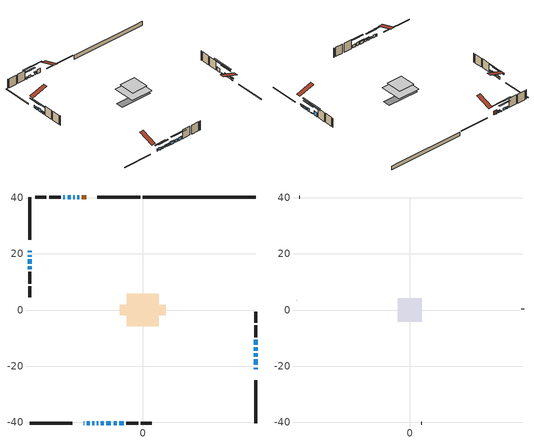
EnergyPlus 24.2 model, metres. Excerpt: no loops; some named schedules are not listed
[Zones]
conditioned space
 floor outside (Floor1 construction): -2.92,-2.92 -2.92,2.92 2.92,2.92 2.92,-2.92 z0.61
 floor adiabatic (AdiabaticFloorConstruction): -5.75,-5.75 -5.75,5.75 5.75,5.75 5.75,-5.75 z3.05
 floor foundation (Slab1 construction): -8.26,-1.8 -8.26,1.8 8.26,1.8 8.26,-1.8 z-1.52
 wall outside (RimJoist1 construction): -0.95,40.21 -16.13,40.21 / -40.21,-40.21 -25.04,-40.21 / -40.21,40.21 -40.21,25.04 / 40.21,-40.21 40.21,-25.04 z0.61:0.91
 wall outside (AdiabaticWallConstruction 1): -20.14,40.21 -21.75,40.21 z0.61:2.64
 wall outside (AdiabaticWallConstruction): -21.03,-40.21 -20.82,-40.21 z0.61:1.83; -19.89,-40.21 -18.82,-40.21 / -40.21,21.03 -40.21,20.47 / -12.98,-40.21 -11.3,-40.21 z0.61:1.93; -40.21,19.54 -40.21,18.98 / 40.21,-16.58 40.21,-15.46 / -10.38,-40.21 -9.26,-40.21 / -8.33,-40.21 -6.75,-40.21 z0.61:2.16; 40.21,-21.03 40.21,-20.47 / -22.68,40.21 -23.24,40.21 / -17.9,-40.21 -17.34,-40.21 / -16.41,-40.21 -15.85,-40.21 / -40.21,15.58 -40.21,14.46 / -25.7,40.21 -26.75,40.21 / -27.67,40.21 -28.23,40.21 z0.61:1.68; 40.21,-19.54 40.21,-17.51 / -14.92,-40.21 -13.9,-40.21 z0.61:1.63; -40.21,18.05 -40.21,16.5 z0.61:2.31; 40.21,-14.54 40.21,-13.31 / -24.16,40.21 -24.78,40.21 z0.61:0.89; 40.21,-12.39 40.21,-10.58 z0.61:2.67
 wall outside (Wall1 construction): -29.16,40.21 -33.34,40.21 / -5.83,-40.21 -1.64,-40.21 / -40.21,13.53 -40.21,9.35 / 40.21,-9.65 40.21,-5.47 z0.61:5.49
 wall outside (Wall2 construction): -34.27,40.21 -38.21,40.21 / -0.71,-40.21 3.22,-40.21 / -40.21,8.42 -40.21,4.48 / 40.21,-4.54 40.21,-0.61 z0.61:5.49
 wall foundation (FoundationWall1 construction): -0.02,40.21,-1.52 -0.02,40.21,0.61 36.19,40.21,0.61 36.19,40.21,0.48 40.21,40.21,0.48 40.21,40.21,-1.52
 window (WindowConstruction 18): -21.03,-40.21 -20.82,-40.21 z0.61:1.83
 window (WindowConstruction 6): -19.89,-40.21 -18.82,-40.21 z0.61:1.93
 window (WindowConstruction 7): -40.21,21.03 -40.21,20.47 z0.61:1.93
 window (WindowConstruction 8): -40.21,19.54 -40.21,18.98 z0.61:2.16
 window (WindowConstruction 9): 40.21,-21.03 40.21,-20.47 z0.61:1.68
 window (WindowConstruction 10): 40.21,-19.54 40.21,-17.51 z0.61:1.62
 window (WindowConstruction 11): -22.68,40.21 -23.24,40.21 z0.61:1.68
 window (WindowConstruction 12): -17.9,-40.21 -17.34,-40.21 z0.61:1.68
 window (WindowConstruction 13): -16.41,-40.21 -15.85,-40.21 z0.61:1.68
 window (WindowConstruction 14): -14.92,-40.21 -13.91,-40.21 z0.61:1.62
 window (WindowConstruction): 40.21,-16.58 40.21,-15.46 z0.61:2.16
 window (WindowConstruction 15): -12.98,-40.21 -11.3,-40.21 z0.61:1.93
 window (WindowConstruction 16): -40.21,18.05 -40.21,16.5 z0.61:2.31
 window (WindowConstruction 17): -40.21,15.57 -40.21,14.46 z0.61:1.68
 window (WindowConstruction 19): 40.21,-14.53 40.21,-13.31 z0.61:0.89
 window (WindowConstruction 20): -24.16,40.21 -24.77,40.21 z0.61:0.89
 window (WindowConstruction 1): 40.21,-12.39 40.21,-10.58 z0.61:2.67
 window (WindowConstruction 2): -25.7,40.21 -26.75,40.21 z0.61:1.68
 window (WindowConstruction 3): -27.67,40.21 -28.23,40.21 z0.61:1.68
 window (WindowConstruction 4): -10.37,-40.21 -9.26,-40.21 z0.61:2.16
 window (WindowConstruction 5): -8.33,-40.21 -6.75,-40.21 z0.61:2.16
 door (Door): -20.14,40.21 -21.75,40.21 z0.61:2.64
 ceiling adiabatic (AdiabaticFloorConstruction): 5.75,-5.75 5.75,5.75 -5.75,5.75 -5.75,-5.75 z3.05
attic - vented
 floor to conditioned space (Floor2 construction Reversed): -4.19,-4.19 -4.19,4.19 4.19,4.19 4.19,-4.19 z5.49
 wall outside (Wall3 construction): -39.14,40.21 -39.28,40.21 / 4.15,-40.21 4.3,-40.21 / -40.21,3.55 -40.21,3.41 / 40.21,0.32 40.21,0.47 z0.61:5.49
 roof outside (Roof1 construction): -19.21,40.21,5.49 -19.21,32.05,8.21 -17.06,32.05,8.21 -17.06,40.21,5.49; -21.95,-40.21,5.49 -21.95,-32.05,8.21 -24.11,-32.05,8.21 -24.11,-40.21,5.49; -40.21,21.95,5.49 -32.05,21.95,8.21 -32.05,24.11,8.21 -40.21,24.11,5.49; 40.21,-21.95,5.49 32.05,-21.95,8.21 32.05,-24.11,8.21 40.21,-24.11,5.49
shading: -16.18,-40.21 -22.53,-40.21 -22.53,-40.62 -16.18,-40.62 z4.57; -40.21,17.83 -40.21,23.66 -40.62,23.66 -40.62,17.83 z4.57; -40.21,16.34 -40.21,22.18 -40.62,22.18 -40.62,16.34 z4.8; 40.21,-20.27 40.21,-21.23 40.62,-21.23 40.62,-20.27 z1.88; 40.21,-17.31 40.21,-19.74 40.62,-19.74 40.62,-17.31 z1.83; -23.44,40.21 -22.48,40.21 -22.48,40.62 -23.44,40.62 z1.88; -14.7,-40.21 -20.53,-40.21 -20.53,-40.62 -14.7,-40.62 z4.32; -15.65,-40.21 -16.61,-40.21 -16.61,-40.62 -15.65,-40.62 z1.88; -13.7,-40.21 -15.12,-40.21 -15.12,-40.62 -13.7,-40.62 z1.83; 40.21,-12.82 40.21,-19.22 40.62,-19.22 40.62,-12.82 z4.8; -11.1,-40.21 -13.18,-40.21 -13.18,-40.62 -11.1,-40.62 z2.13; -40.21,13.86 -40.21,20.69 -40.62,20.69 -40.62,13.86 z4.95; -40.21,14.26 -40.21,15.78 -40.62,15.78 -40.62,14.26 z1.88; 40.21,-8.23 40.21,-19.61 40.62,-19.61 40.62,-8.23 z5.97; -29.86,40.21 -19.08,40.21 -19.08,40.62 -29.86,40.62 z5.97; 40.21,-7.94 40.21,-15.03 40.62,-15.03 40.62,-7.94 z5.31; -29.39,40.21 -23.06,40.21 -23.06,40.62 -29.39,40.62 z4.32; -30.87,40.21 -25.04,40.21 -25.04,40.62 -30.87,40.62 z4.32; -6.62,-40.21 -13.01,-40.21 -13.01,-40.62 -6.62,-40.62 z4.8; -4.11,-40.21 -10.97,-40.21 -10.97,-40.62 -4.11,-40.62 z4.8
[Building]
Building 1: Terrain=Suburbs
[Site:Location]
Toronto City Centre_ON: Latitude {deg}=43.63; Longitude {deg}=-79.39; Time Zone {hr}=-5; Elevation {m}=77; Keep Site Location Information=Yes
[Site:GroundTemperature:Shallow]
5.01852, 3.26908, 3.12898, 3.95918, 7.29196, 10.6092, 13.4851, 15.3069, 15.4617, 13.9799, 11.1774, 7.9619
[Site:WaterMainsTemperature]
Calculation Method=Schedule; Temperature Schedule=mains temperature schedule
[Material] Roughness=Rough; Thermal Absorptance=0.9
Name | Thickness {m} | Conductivity {W/m-K} | Density {kg/m3} | Specific Heat {J/kg-K} | Solar Absorptance | Visible Absorptance
asphalt or fiberglass shingles | 0.00635 | 0.162714 | 1121.4 | 1465.45 | 0.4 | 0.4
ceiling loosefill ins | 0.169333 | 0.0480833 | 16.02 | 1046.75 | 0.7 | 0.7
ceiling stud and cavity | 0.1397 | 0.480823 | 65.682 | 1177.47 | 0.7 | 0.7
concrete 4.0 in. | 0.1016 | 1.803125 | 2242.8 | 837.4 | 0.7 | 0.7
concrete 8.0 in. | 0.2032 | 1.803125 | 2242.8 | 837.4 | 0.7 | 0.7
door material | 0.04445 | 0.053851 | 512.64 | 1214.23 | 0.7 | 0.7
exterior vertical ins | 0.0369022 | 0.029427 | 32.04 | 1214.23 | 0.7 | 0.7
floor covering | 0.0127 | 0.0433444 | 54.468 | 1339.84 | 0.6 | 0.6
floor rigid ins; rim joist rigid ins | 0.051816 | 0.029427 | 32.04 | 1214.23 | 0.7 | 0.7
floor rigid ins 1; wall rigid ins | 0.512978 | 0.029427 | 32.04 | 1214.23 | 0.7 | 0.7
floor stud and cavity | 0.1397 | 0.0816904 | 92.3553 | 1139.71 | 0.7 | 0.7
floor stud and cavity 1 | 0.1397 | 1.75129 | 37.0049 | 1207.88 | 0.7 | 0.7
furniture material conditioned space 1 | 0.1524 | 0.115458 | 640.8 | 1214.23 | 0.6 | 0.6
gypsum board | 0.0127 | 0.160291 | 801 | 837.4 | 0.6 | 0.6
gypsum board 1 | 0.0127 | 0.160291 | 801 | 837.4 | 0.7 | 0.7
osb sheathing 0.5 in. | 0.0127 | 0.115458 | 512.64 | 1214.23 | 0.7 | 0.7
osb sheathing 0.75 in. | 0.01905 | 0.115458 | 512.64 | 1214.23 | 0.7 | 0.7
osb sheathing 2.0 in. | 0.0508 | 0.115458 | 512.64 | 1214.23 | 0.7 | 0.7
rim joist stud and cavity | 0.0508 | 0.268173 | 125.044 | 1163.47 | 0.6 | 0.6
wall stud and cavity | 0.1397 | 0.0838672 | 139.0536 | 1170.24 | 0.7 | 0.7
wall stud and cavity 1 | 0.1397 | 0.0840449 | 139.0536 | 1170.24 | 0.7 | 0.7
wall stud and cavity 2 | 0.0889 | 6.9971 | 50.32683 | 1063.81 | 0.6 | 0.6
wall stud and cavity 3 | 0.0889 | 0.380278 | 52.3479 | 1209.89 | 0.7 | 0.7
wall stud and cavity 4 | 0.0889 | 0.391764 | 83.0341 | 1211.67 | 0.7 | 0.7
wood siding | 0.0254 | 0.102417 | 544.68 | 1172.36 | 0.4 | 0.4
wood siding 1 | 0.00254 | 0.102417 | 544.68 | 1172.36 | 0.4 | 0.4
wood siding 2; wood siding 3; wood siding 4 | 0.0254 | 0.102417 | 544.68 | 1172.36 | 0.7 | 0.7
[WindowMaterial:SimpleGlazingSystem]
Name | U-Factor {W/m2-K} | Solar Heat Gain Coefficient
WindowMaterial | 2.969594 | 0.62
WindowMaterial 1 | 2.88329 | 0.7
WindowMaterial 10 | 3.077476 | 0.48
WindowMaterial 2 | 2.93496 | 0.65
WindowMaterial 3 | 2.98038 | 0.61
WindowMaterial 4 | 2.898619 | 0.69
WindowMaterial 5 | 2.9236 | 0.66
WindowMaterial 6 | 2.97414 | 0.62
WindowMaterial 7 | 2.938365 | 0.65
WindowMaterial 8 | 2.89578 | 0.69
WindowMaterial 9 | 6.93965 | 0.69
[Construction]
AdiabaticFloorConstruction: floor stud and cavity 1, floor rigid ins 1, osb sheathing 0.75 in., floor covering
AdiabaticWallConstruction: wood siding 3, wall rigid ins, wall stud and cavity 3, gypsum board
AdiabaticWallConstruction 1: wood siding 4, wall rigid ins, wall stud and cavity 3, gypsum board
Door: door material
Floor1 construction: floor stud and cavity, floor rigid ins, osb sheathing 0.75 in., floor covering
Floor2 construction Reversed: gypsum board, ceiling stud and cavity, ceiling loosefill ins
FoundationWall1 construction: concrete 8.0 in., gypsum board 1
furniture construction conditioned space 1: furniture material conditioned space 1
PartitionWallConstruction: gypsum board, wall stud and cavity 4, gypsum board
RimJoist1 construction: wood siding 2, rim joist rigid ins, osb sheathing 2.0 in., rim joist stud and cavity
Roof1 construction: asphalt or fiberglass shingles
Slab1 construction: concrete 4.0 in.
Wall1 construction: wood siding, osb sheathing 0.5 in., wall stud and cavity, gypsum board
Wall2 construction: wood siding, osb sheathing 0.5 in., wall stud and cavity 1, gypsum board
Wall3 construction: wood siding 1, wall stud and cavity 2
WindowConstruction; WindowConstruction 4; WindowConstruction 8: WindowMaterial
WindowConstruction 1: WindowMaterial 1
WindowConstruction 10; WindowConstruction 14: WindowMaterial 7
WindowConstruction 11; WindowConstruction 12; WindowConstruction 13; WindowConstruction 17; WindowConstruction 3; WindowConstruction 9: WindowMaterial 3
WindowConstruction 15; WindowConstruction 7: WindowMaterial 6
WindowConstruction 16: WindowMaterial 8
WindowConstruction 18: WindowMaterial 9
WindowConstruction 19; WindowConstruction 20: WindowMaterial 10
WindowConstruction 2: WindowMaterial 2
WindowConstruction 5: WindowMaterial 4
WindowConstruction 6: WindowMaterial 5
[Zone] Multiplier=1; Part of Total Floor Area=Yes
Name | Volume {m3}
attic - vented | 31.0591
conditioned space | 478.4
[Space]
Name | Zone | Volume {m3}
attic - vented 1 | attic - vented | 31.0591
conditioned space 1 | conditioned space | 478.4
[ZoneInfiltration:EffectiveLeakageArea]
infil attic - vented 1: Zone or Space=attic - vented 1; Schedule=Always On Discrete; Effective Air Leakage Area {cm2}=2959.58; Stack Coefficient=0.000528406; Wind Coefficient=1.55312e-05
[ZoneMixing]
whole house fan mix: Zone or Space=attic - vented; Schedule=Always On Continuous; Design Flow Rate Calculation Method=Flow/Zone; Design Flow Rate {m3/s}=0; Source Zone or Space=conditioned space
[SurfaceProperty:ExposedFoundationPerimeter]
Slab1: Exposed Perimeter Calculation Method=TotalExposedPerimeter; Total Exposed Perimeter {m}=40.233
[InternalMass] Zone or ZoneList=conditioned space; Space or SpaceList=conditioned space 1
Name | Construction | Surface Area {m2}
furniture mass conditioned space 1 | furniture construction conditioned space 1 | 90.28
partition wall mass | PartitionWallConstruction | 225.7
[Lights]
interior lighting: Zone or ZoneList or Space or SpaceList=conditioned space 1; Schedule=interior lighting schedule; Design Level Calculation Method=LightingLevel; Lighting Level {W}=343.2; Return Air Fraction=0; Fraction Radiant=0.6; Fraction Visible=0.2; Fraction Replaceable=1
[People]
occupants: Zone or ZoneList or Space or SpaceList=conditioned space 1; Number of People Schedule=occupants schedule; Number of People Calculation Method=People; Number of People=3; Fraction Radiant=0.314171; Sensible Heat Fraction=0.56303; Activity Level Schedule=occupants activity schedule; Carbon Dioxide Generation Rate {m3/s-W}=0; Enable ASHRAE 55 Comfort Warnings=No; Mean Radiant Temperature Calculation Type=EnclosureAveraged
[ElectricEquipment] Zone or ZoneList or Space or SpaceList=conditioned space 1; Design Level Calculation Method=EquipmentLevel
Name | Schedule | Design Level {W} | Fraction Latent | Fraction Radiant | Fraction Lost
clothes dryer | clothes dryer schedule | 140.772 | 0.015 | 0.081 | 0.85
clothes washer | clothes washer schedule | 32.1985 | 0.03 | 0.162 | 0.7
cooking range | cooking range schedule | 215.147 | 0.08 | 0.432 | 0.2
dishwasher | dishwasher schedule | 66.8632 | 0.3 | 0.18 | 0.4
fridge | fridge schedule | 72.9452 | 0 | 0.6 | 0
mech vent bath fan 0 | mech vent bath fan 0 schedule | 50.2 | 0 | 0 | 1
mech vent bath fan 1 | mech vent bath fan 1 schedule | 50.2 | 0 | 0 | 1
mech vent bath fan 2 | mech vent bath fan 2 schedule | 50.2 | 0 | 0 | 1
mech vent house fan | mech vent house fan schedule | 0 | 0 | 0 | 1
mech vent house fan cfis | mech vent house fan cfis schedule | 0 | 0 | 0 | 0
mech vent range fan 0 | mech vent range fan 0 schedule | 57 | 0 | 0 | 1
misc plug loads | misc plug loads schedule | 494.7 | 0.045 | 0.513 | 0.1
whole house fan | Always On Discrete | 0 | 0 | 0 | 1
[OtherEquipment] Zone or ZoneList or Space or SpaceList=conditioned space 1; Design Level Calculation Method=EquipmentLevel
Name | Fuel Type | Schedule | Design Level {W} | Fraction Latent | Fraction Radiant | Fraction Lost
clothes dryer 1 | Electricity | clothes dryer schedule | 0 | 0.015 | 0.081 | 0.85
cooking range 1 | Electricity | cooking range schedule | 0 | 0.08 | 0.432 | 0.2
general water use latent | None | general water use schedule | 62.594 | 1 | 0 | 0
general water use sensible | None | general water use schedule | -61.6891 | 0 | 0.6 | 0
mech vent house fan latent load | None | Always On Discrete | 0 | 1 | 0 | 0
mech vent house fan sensible load | None | Always On Discrete | 0 | 0 | 0 | 0
water heater energy adjustment1 | NaturalGas | Always On Discrete | 0.01 | 0 | 0 | 1
[ZoneInfiltration:DesignFlowRate] Zone or ZoneList or Space or SpaceList=conditioned space 1; Schedule=Always On Discrete; Design Flow Rate Calculation Method=Flow/Zone; Design Flow Rate {m3/s}=0
infil flow; natural vent flow; whole house fan flow
[Foundation:Kiva]
Foundation Kiva 1: Initial Indoor Air Temperature {C}=18; Wall Height Above Grade {m}=0.609996; Wall Depth Below Slab {m}=0.2032; Custom Block Material Name 1=exterior vertical ins; Custom Block Depth 1 {m}=2.13; Custom Block X Position 1 {m}=0.2159; Custom Block Z Position 1 {m}=0
[Foundation:Kiva:Settings]
Soil Conductivity {W/m-K}=0.849921; Soil Density {kg/m3}=1842.3; Soil Specific Heat {J/kg-K}=418.7; Ground Solar Absorptivity=0.9; Ground Thermal Absorptivity=0.9; Ground Surface Roughness {m}=0.03; Far-Field Width {m}=40; Deep-Ground Boundary Condition=ZeroFlux; Deep-Ground Depth {m}=40; Minimum Cell Dimension {m}=0.2; Maximum Cell Growth Coefficient=3; Simulation Timestep=Timestep
[Exterior:Lights]
exterior lighting: Schedule=exterior lighting schedule; Design Level {W}=75.6
[Schedule:Constant]
Name | Hourly Value
Always On Continuous; mech vent house fan schedule; mech vent house fan cfis schedule; Always On Discrete | 1
occupants activity schedule | 117.228
fridge schedule | 0
[Schedule:Week:Daily]
interior lighting schedule Week Rule - Jan1-Jan27: interior lighting schedule day, interior lighting schedule day, interior lighting schedule day, interior lighting schedule day, interior lighting schedule day, interior lighting schedule day, interior lighting schedule day, interior lighting schedule default day, interior lighting schedule default day, interior lighting schedule default day, interior lighting schedule default day, interior lighting schedule default day
interior lighting schedule Week Rule - Jan28-Feb3: interior lighting schedule day, interior lighting schedule day, interior lighting schedule day, interior lighting schedule day, interior lighting schedule day 1, interior lighting schedule day 1, interior lighting schedule day 1, interior lighting schedule default day, interior lighting schedule default day, interior lighting schedule default day, interior lighting schedule default day, interior lighting schedule default day
interior lighting schedule Week Rule - Feb4-Feb24: interior lighting schedule day 1, interior lighting schedule day 1, interior lighting schedule day 1, interior lighting schedule day 1, interior lighting schedule day 1, interior lighting schedule day 1, interior lighting schedule day 1, interior lighting schedule default day, interior lighting schedule default day, interior lighting schedule default day, interior lighting schedule default day, interior lighting schedule default day
interior lighting schedule Week Rule - Feb25-Mar3: interior lighting schedule day 1, interior lighting schedule day 1, interior lighting schedule day 1, interior lighting schedule day 1, interior lighting schedule day 2, interior lighting schedule day 2, interior lighting schedule day 2, interior lighting schedule default day, interior lighting schedule default day, interior lighting schedule default day, interior lighting schedule default day, interior lighting schedule default day
interior lighting schedule Week Rule - Mar4-Mar31: interior lighting schedule day 2, interior lighting schedule day 2, interior lighting schedule day 2, interior lighting schedule day 2, interior lighting schedule day 2, interior lighting schedule day 2, interior lighting schedule day 2, interior lighting schedule default day, interior lighting schedule default day, interior lighting schedule default day, interior lighting schedule default day, interior lighting schedule default day
interior lighting schedule Week Rule - Apr1-Apr28: interior lighting schedule day 3, interior lighting schedule day 3, interior lighting schedule day 3, interior lighting schedule day 3, interior lighting schedule day 3, interior lighting schedule day 3, interior lighting schedule day 3, interior lighting schedule default day, interior lighting schedule default day, interior lighting schedule default day, interior lighting schedule default day, interior lighting schedule default day
interior lighting schedule Week Rule - Apr29-May5: interior lighting schedule day 3, interior lighting schedule day 3, interior lighting schedule day 4, interior lighting schedule day 4, interior lighting schedule day 4, interior lighting schedule day 4, interior lighting schedule day 4, interior lighting schedule default day, interior lighting schedule default day, interior lighting schedule default day, interior lighting schedule default day, interior lighting schedule default day
interior lighting schedule Week Rule - May6-May26: interior lighting schedule day 4, interior lighting schedule day 4, interior lighting schedule day 4, interior lighting schedule day 4, interior lighting schedule day 4, interior lighting schedule day 4, interior lighting schedule day 4, interior lighting schedule default day, interior lighting schedule default day, interior lighting schedule default day, interior lighting schedule default day, interior lighting schedule default day
interior lighting schedule Week Rule - May27-Jun2: interior lighting schedule day 4, interior lighting schedule day 4, interior lighting schedule day 4, interior lighting schedule day 4, interior lighting schedule day 4, interior lighting schedule day 5, interior lighting schedule day 5, interior lighting schedule default day, interior lighting schedule default day, interior lighting schedule default day, interior lighting schedule default day, interior lighting schedule default day
interior lighting schedule Week Rule - Jun3-Jun30: interior lighting schedule day 5, interior lighting schedule day 5, interior lighting schedule day 5, interior lighting schedule day 5, interior lighting schedule day 5, interior lighting schedule day 5, interior lighting schedule day 5, interior lighting schedule default day, interior lighting schedule default day, interior lighting schedule default day, interior lighting schedule default day, interior lighting schedule default day
interior lighting schedule Week Rule - Jul1-Jul28: interior lighting schedule day 6, interior lighting schedule day 6, interior lighting schedule day 6, interior lighting schedule day 6, interior lighting schedule day 6, interior lighting schedule day 6, interior lighting schedule day 6, interior lighting schedule default day, interior lighting schedule default day, interior lighting schedule default day, interior lighting schedule default day, interior lighting schedule default day
interior lighting schedule Week Rule - Jul29-Aug4: interior lighting schedule day 6, interior lighting schedule day 6, interior lighting schedule day 6, interior lighting schedule day 7, interior lighting schedule day 7, interior lighting schedule day 7, interior lighting schedule day 7, interior lighting schedule default day, interior lighting schedule default day, interior lighting schedule default day, interior lighting schedule default day, interior lighting schedule default day
interior lighting schedule Week Rule - Aug5-Aug25: interior lighting schedule day 7, interior lighting schedule day 7, interior lighting schedule day 7, interior lighting schedule day 7, interior lighting schedule day 7, interior lighting schedule day 7, interior lighting schedule day 7, interior lighting schedule default day, interior lighting schedule default day, interior lighting schedule default day, interior lighting schedule default day, interior lighting schedule default day
interior lighting schedule Week Rule - Aug26-Sep1: interior lighting schedule day 7, interior lighting schedule day 7, interior lighting schedule day 7, interior lighting schedule day 7, interior lighting schedule day 7, interior lighting schedule day 7, interior lighting schedule day 8, interior lighting schedule default day, interior lighting schedule default day, interior lighting schedule default day, interior lighting schedule default day, interior lighting schedule default day
interior lighting schedule Week Rule - Sep2-Sep29: interior lighting schedule day 8, interior lighting schedule day 8, interior lighting schedule day 8, interior lighting schedule day 8, interior lighting schedule day 8, interior lighting schedule day 8, interior lighting schedule day 8, interior lighting schedule default day, interior lighting schedule default day, interior lighting schedule default day, interior lighting schedule default day, interior lighting schedule default day
interior lighting schedule Week Rule - Sep30-Oct6: interior lighting schedule day 8, interior lighting schedule day 9, interior lighting schedule day 9, interior lighting schedule day 9, interior lighting schedule day 9, interior lighting schedule day 9, interior lighting schedule day 9, interior lighting schedule default day, interior lighting schedule default day, interior lighting schedule default day, interior lighting schedule default day, interior lighting schedule default day
interior lighting schedule Week Rule - Oct7-Oct27: interior lighting schedule day 9, interior lighting schedule day 9, interior lighting schedule day 9, interior lighting schedule day 9, interior lighting schedule day 9, interior lighting schedule day 9, interior lighting schedule day 9, interior lighting schedule default day, interior lighting schedule default day, interior lighting schedule default day, interior lighting schedule default day, interior lighting schedule default day
interior lighting schedule Week Rule - Oct28-Nov3: interior lighting schedule day 9, interior lighting schedule day 9, interior lighting schedule day 9, interior lighting schedule day 9, interior lighting schedule day 10, interior lighting schedule day 10, interior lighting schedule day 10, interior lighting schedule default day, interior lighting schedule default day, interior lighting schedule default day, interior lighting schedule default day, interior lighting schedule default day
interior lighting schedule Week Rule - Nov4-Nov24: interior lighting schedule day 10, interior lighting schedule day 10, interior lighting schedule day 10, interior lighting schedule day 10, interior lighting schedule day 10, interior lighting schedule day 10, interior lighting schedule day 10, interior lighting schedule default day, interior lighting schedule default day, interior lighting schedule default day, interior lighting schedule default day, interior lighting schedule default day
interior lighting schedule Week Rule - Nov25-Dec1: interior lighting schedule day 10, interior lighting schedule day 10, interior lighting schedule day 10, interior lighting schedule day 10, interior lighting schedule day 10, interior lighting schedule day 10, interior lighting schedule day 11, interior lighting schedule default day, interior lighting schedule default day, interior lighting schedule default day, interior lighting schedule default day, interior lighting schedule default day
interior lighting schedule Week Rule - Dec2-Dec31: interior lighting schedule day 11, interior lighting schedule day 11, interior lighting schedule day 11, interior lighting schedule day 11, interior lighting schedule day 11, interior lighting schedule day 11, interior lighting schedule day 11, interior lighting schedule default day, interior lighting schedule default day, interior lighting schedule default day, interior lighting schedule default day, interior lighting schedule default day
occupants schedule Week Rule - Jan1-Dec31: occupants schedule day, occupants schedule day, occupants schedule day, occupants schedule day, occupants schedule day, occupants schedule day, occupants schedule day, occupants schedule default day, occupants schedule default day, occupants schedule default day, occupants schedule default day, occupants schedule default day
clothes dryer schedule Week Rule - Jan1-Dec31: clothes dryer schedule day, clothes dryer schedule day, clothes dryer schedule day, clothes dryer schedule day, clothes dryer schedule day, clothes dryer schedule day, clothes dryer schedule day, clothes dryer schedule default day, clothes dryer schedule default day, clothes dryer schedule default day, clothes dryer schedule default day, clothes dryer schedule default day
clothes washer schedule Week Rule - Jan1-Dec31: clothes washer schedule day, clothes washer schedule day, clothes washer schedule day, clothes washer schedule day, clothes washer schedule day, clothes washer schedule day, clothes washer schedule day, clothes washer schedule default day, clothes washer schedule default day, clothes washer schedule default day, clothes washer schedule default day, clothes washer schedule default day
cooking range schedule Week Rule - Jan1-Dec31: cooking range schedule day, cooking range schedule day, cooking range schedule day, cooking range schedule day, cooking range schedule day, cooking range schedule day, cooking range schedule day, cooking range schedule default day, cooking range schedule default day, cooking range schedule default day, cooking range schedule default day, cooking range schedule default day
dishwasher schedule Week Rule - Jan1-Dec31: dishwasher schedule day, dishwasher schedule day, dishwasher schedule day, dishwasher schedule day, dishwasher schedule day, dishwasher schedule day, dishwasher schedule day, dishwasher schedule default day, dishwasher schedule default day, dishwasher schedule default day, dishwasher schedule default day, dishwasher schedule default day
mech vent bath fan 0 schedule Week Rule - Jan1-Dec31: mech vent bath fan 0 schedule day, mech vent bath fan 0 schedule day, mech vent bath fan 0 schedule day, mech vent bath fan 0 schedule day, mech vent bath fan 0 schedule day, mech vent bath fan 0 schedule day, mech vent bath fan 0 schedule day, mech vent bath fan 0 schedule default day, mech vent bath fan 0 schedule default day, mech vent bath fan 0 schedule default day, mech vent bath fan 0 schedule default day, mech vent bath fan 0 schedule default day
mech vent bath fan 1 schedule Week Rule - Jan1-Dec31: mech vent bath fan 1 schedule day, mech vent bath fan 1 schedule day, mech vent bath fan 1 schedule day, mech vent bath fan 1 schedule day, mech vent bath fan 1 schedule day, mech vent bath fan 1 schedule day, mech vent bath fan 1 schedule day, mech vent bath fan 1 schedule default day, mech vent bath fan 1 schedule default day, mech vent bath fan 1 schedule default day, mech vent bath fan 1 schedule default day, mech vent bath fan 1 schedule default day
mech vent bath fan 2 schedule Week Rule - Jan1-Dec31: mech vent bath fan 2 schedule day, mech vent bath fan 2 schedule day, mech vent bath fan 2 schedule day, mech vent bath fan 2 schedule day, mech vent bath fan 2 schedule day, mech vent bath fan 2 schedule day, mech vent bath fan 2 schedule day, mech vent bath fan 2 schedule default day, mech vent bath fan 2 schedule default day, mech vent bath fan 2 schedule default day, mech vent bath fan 2 schedule default day, mech vent bath fan 2 schedule default day
mech vent range fan 0 schedule Week Rule - Jan1-Dec31: mech vent range fan 0 schedule day, mech vent range fan 0 schedule day, mech vent range fan 0 schedule day, mech vent range fan 0 schedule day, mech vent range fan 0 schedule day, mech vent range fan 0 schedule day, mech vent range fan 0 schedule day, mech vent range fan 0 schedule default day, mech vent range fan 0 schedule default day, mech vent range fan 0 schedule default day, mech vent range fan 0 schedule default day, mech vent range fan 0 schedule default day
misc plug loads schedule Week Rule - Jan1-Dec31: misc plug loads schedule day, misc plug loads schedule day, misc plug loads schedule day, misc plug loads schedule day, misc plug loads schedule day, misc plug loads schedule day, misc plug loads schedule day, misc plug loads schedule default day, misc plug loads schedule default day, misc plug loads schedule default day, misc plug loads schedule default day, misc plug loads schedule default day
general water use schedule Week Rule - Jan1-Dec31: general water use schedule day, general water use schedule day, general water use schedule day, general water use schedule day, general water use schedule day, general water use schedule day, general water use schedule day, general water use schedule default day, general water use schedule default day, general water use schedule default day, general water use schedule default day, general water use schedule default day
exterior lighting schedule Week Rule - Jan1-Jan27: exterior lighting schedule day, exterior lighting schedule day, exterior lighting schedule day, exterior lighting schedule day, exterior lighting schedule day, exterior lighting schedule day, exterior lighting schedule day, exterior lighting schedule default day, exterior lighting schedule default day, exterior lighting schedule default day, exterior lighting schedule default day, exterior lighting schedule default day
exterior lighting schedule Week Rule - Jan28-Feb3: exterior lighting schedule day, exterior lighting schedule day, exterior lighting schedule day, exterior lighting schedule day, exterior lighting schedule day 1, exterior lighting schedule day 1, exterior lighting schedule day 1, exterior lighting schedule default day, exterior lighting schedule default day, exterior lighting schedule default day, exterior lighting schedule default day, exterior lighting schedule default day
exterior lighting schedule Week Rule - Feb4-Feb24: exterior lighting schedule day 1, exterior lighting schedule day 1, exterior lighting schedule day 1, exterior lighting schedule day 1, exterior lighting schedule day 1, exterior lighting schedule day 1, exterior lighting schedule day 1, exterior lighting schedule default day, exterior lighting schedule default day, exterior lighting schedule default day, exterior lighting schedule default day, exterior lighting schedule default day
exterior lighting schedule Week Rule - Feb25-Mar3: exterior lighting schedule day 1, exterior lighting schedule day 1, exterior lighting schedule day 1, exterior lighting schedule day 1, exterior lighting schedule day 2, exterior lighting schedule day 2, exterior lighting schedule day 2, exterior lighting schedule default day, exterior lighting schedule default day, exterior lighting schedule default day, exterior lighting schedule default day, exterior lighting schedule default day
exterior lighting schedule Week Rule - Mar4-Mar31: exterior lighting schedule day 2, exterior lighting schedule day 2, exterior lighting schedule day 2, exterior lighting schedule day 2, exterior lighting schedule day 2, exterior lighting schedule day 2, exterior lighting schedule day 2, exterior lighting schedule default day, exterior lighting schedule default day, exterior lighting schedule default day, exterior lighting schedule default day, exterior lighting schedule default day
exterior lighting schedule Week Rule - Apr1-Apr28: exterior lighting schedule day 3, exterior lighting schedule day 3, exterior lighting schedule day 3, exterior lighting schedule day 3, exterior lighting schedule day 3, exterior lighting schedule day 3, exterior lighting schedule day 3, exterior lighting schedule default day, exterior lighting schedule default day, exterior lighting schedule default day, exterior lighting schedule default day, exterior lighting schedule default day
exterior lighting schedule Week Rule - Apr29-May5: exterior lighting schedule day 3, exterior lighting schedule day 3, exterior lighting schedule day 4, exterior lighting schedule day 4, exterior lighting schedule day 4, exterior lighting schedule day 4, exterior lighting schedule day 4, exterior lighting schedule default day, exterior lighting schedule default day, exterior lighting schedule default day, exterior lighting schedule default day, exterior lighting schedule default day
exterior lighting schedule Week Rule - May6-May26: exterior lighting schedule day 4, exterior lighting schedule day 4, exterior lighting schedule day 4, exterior lighting schedule day 4, exterior lighting schedule day 4, exterior lighting schedule day 4, exterior lighting schedule day 4, exterior lighting schedule default day, exterior lighting schedule default day, exterior lighting schedule default day, exterior lighting schedule default day, exterior lighting schedule default day
exterior lighting schedule Week Rule - May27-Jun2: exterior lighting schedule day 4, exterior lighting schedule day 4, exterior lighting schedule day 4, exterior lighting schedule day 4, exterior lighting schedule day 4, exterior lighting schedule day 5, exterior lighting schedule day 5, exterior lighting schedule default day, exterior lighting schedule default day, exterior lighting schedule default day, exterior lighting schedule default day, exterior lighting schedule default day
[Schedule:Year]
interior lighting schedule: interior lighting schedule Week Rule - Jan1-Jan27, 1, 1, 1, 27, interior lighting schedule Week Rule - Jan28-Feb3, 1, 28, 2, 3, interior lighting schedule Week Rule - Feb4-Feb24, 2, 4, 2, 24, interior lighting schedule Week Rule - Feb25-Mar3, 2, 25, 3, 3, interior lighting schedule Week Rule - Mar4-Mar31, 3, 4, 3, 31, interior lighting schedule Week Rule - Apr1-Apr28, 4, 1, 4, 28, interior lighting schedule Week Rule - Apr29-May5, 4, 29, 5, 5, interior lighting schedule Week Rule - May6-May26, 5, 6, 5, 26, interior lighting schedule Week Rule - May27-Jun2, 5, 27, 6, 2, interior lighting schedule Week Rule - Jun3-Jun30, 6, 3, 6, 30, interior lighting schedule Week Rule - Jul1-Jul28, 7, 1, 7, 28, interior lighting schedule Week Rule - Jul29-Aug4, 7, 29, 8, 4, interior lighting schedule Week Rule - Aug5-Aug25, 8, 5, 8, 25, interior lighting schedule Week Rule - Aug26-Sep1, 8, 26, 9, 1, interior lighting schedule Week Rule - Sep2-Sep29, 9, 2, 9, 29, interior lighting schedule Week Rule - Sep30-Oct6, 9, 30, 10, 6, interior lighting schedule Week Rule - Oct7-Oct27, 10, 7, 10, 27, interior lighting schedule Week Rule - Oct28-Nov3, 10, 28, 11, 3, interior lighting schedule Week Rule - Nov4-Nov24, 11, 4, 11, 24, interior lighting schedule Week Rule - Nov25-Dec1, 11, 25, 12, 1, interior lighting schedule Week Rule - Dec2-Dec31, 12, 2, 12, 31
occupants schedule: occupants schedule Week Rule - Jan1-Dec31, 1, 1, 12, 31
clothes dryer schedule: clothes dryer schedule Week Rule - Jan1-Dec31, 1, 1, 12, 31
clothes washer schedule: clothes washer schedule Week Rule - Jan1-Dec31, 1, 1, 12, 31
cooking range schedule: cooking range schedule Week Rule - Jan1-Dec31, 1, 1, 12, 31
dishwasher schedule: dishwasher schedule Week Rule - Jan1-Dec31, 1, 1, 12, 31
mech vent bath fan 0 schedule: mech vent bath fan 0 schedule Week Rule - Jan1-Dec31, 1, 1, 12, 31
mech vent bath fan 1 schedule: mech vent bath fan 1 schedule Week Rule - Jan1-Dec31, 1, 1, 12, 31
mech vent bath fan 2 schedule: mech vent bath fan 2 schedule Week Rule - Jan1-Dec31, 1, 1, 12, 31
mech vent range fan 0 schedule: mech vent range fan 0 schedule Week Rule - Jan1-Dec31, 1, 1, 12, 31
misc plug loads schedule: misc plug loads schedule Week Rule - Jan1-Dec31, 1, 1, 12, 31
general water use schedule: general water use schedule Week Rule - Jan1-Dec31, 1, 1, 12, 31
exterior lighting schedule: exterior lighting schedule Week Rule - Jan1-Jan27, 1, 1, 1, 27, exterior lighting schedule Week Rule - Jan28-Feb3, 1, 28, 2, 3, exterior lighting schedule Week Rule - Feb4-Feb24, 2, 4, 2, 24, exterior lighting schedule Week Rule - Feb25-Mar3, 2, 25, 3, 3, exterior lighting schedule Week Rule - Mar4-Mar31, 3, 4, 3, 31, exterior lighting schedule Week Rule - Apr1-Apr28, 4, 1, 4, 28, exterior lighting schedule Week Rule - Apr29-May5, 4, 29, 5, 5, exterior lighting schedule Week Rule - May6-May26, 5, 6, 5, 26, exterior lighting schedule Week Rule - May27-Jun2, 5, 27, 6, 2, exterior lighting schedule Week Rule - Jun3-Jun30, 6, 3, 6, 30, exterior lighting schedule Week Rule - Jul1-Jul28, 7, 1, 7, 28, exterior lighting schedule Week Rule - Jul29-Aug4, 7, 29, 8, 4, exterior lighting schedule Week Rule - Aug5-Aug25, 8, 5, 8, 25, exterior lighting schedule Week Rule - Aug26-Sep1, 8, 26, 9, 1, exterior lighting schedule Week Rule - Sep2-Sep29, 9, 2, 9, 29, exterior lighting schedule Week Rule - Sep30-Oct6, 9, 30, 10, 6, exterior lighting schedule Week Rule - Oct7-Oct27, 10, 7, 10, 27, exterior lighting schedule Week Rule - Oct28-Nov3, 10, 28, 11, 3, exterior lighting schedule Week Rule - Nov4-Nov24, 11, 4, 11, 24, exterior lighting schedule Week Rule - Nov25-Dec1, 11, 25, 12, 1, exterior lighting schedule Week Rule - Dec2-Dec31, 12, 2, 12, 31
[Schedule:Compact]
mains temperature schedule: Through: 01/01, For: AllDays, Until: 24:00, 8.80333, Through: 01/02, For: AllDays, Until: 24:00, 8.74333, Through: 01/03, For: AllDays, Until: 24:00, 8.68389, Through: 01/04, For: AllDays, Until: 24:00, 8.62611, Through: 01/05, For: AllDays, Until: 24:00, 8.56944, Through: 01/06, For: AllDays, Until: 24:00, 8.51389, Through: 01/07, For: AllDays, Until: 24:00, 8.45944, Through: 01/08, For: AllDays, Until: 24:00, 8.40611, Through: 01/09, For: AllDays, Until: 24:00, 8.35389, Through: 01/10, For: AllDays, Until: 24:00, 8.30278, Through: 01/11, For: AllDays, Until: 24:00, 8.25333, Through: 01/12, For: AllDays, Until: 24:00, 8.205, Through: 01/13, For: AllDays, Until: 24:00, 8.15778, Through: 01/14, For: AllDays, Until: 24:00, 8.11222, Through: 01/15, For: AllDays, Until: 24:00, 8.06778, Through: 01/16, For: AllDays, Until: 24:00, 8.02444, Through: 01/17, For: AllDays, Until: 24:00, 7.98222, Through: 01/18, For: AllDays, Until: 24:00, 7.94167, Through: 01/19, For: AllDays, Until: 24:00, 7.90222, Through: 01/20, For: AllDays, Until: 24:00, 7.86444, Through: 01/21, For: AllDays, Until: 24:00, 7.82778, Through: 01/22, For: AllDays, Until: 24:00, 7.79278, Through: 01/23, For: AllDays, Until: 24:00, 7.75889, Through: 01/24, For: AllDays, Until: 24:00, 7.72667, Through: 01/25, For: AllDays, Until: 24:00, 7.69556, Through: 01/26, For: AllDays, Until: 24:00, 7.66611, Through: 01/27, For: AllDays, Until: 24:00, 7.63778, Through: 01/28, For: AllDays, Until: 24:00, 7.61111, Through: 01/29, For: AllDays, Until: 24:00, 7.58556, Through: 01/30, For: AllDays, Until: 24:00, 7.56167, Through: 01/31, For: AllDays, Until: 24:00, 7.53944, Through: 02/01, For: AllDays, Until: 24:00, 7.51833, Through: 02/02, For: AllDays, Until: 24:00, 7.49889, Through: 02/03, For: AllDays, Until: 24:00, 7.48111, Through: 02/04, For: AllDays, Until: 24:00, 7.46444, Through: 02/05, For: AllDays, Until: 24:00, 7.44944, Through: 02/06, For: AllDays, Until: 24:00, 7.43556, Through: 02/07, For: AllDays, Until: 24:00, 7.42333, Through: 02/08, For: AllDays, Until: 24:00, 7.41278, Through: 02/09, For: AllDays, Until: 24:00, 7.40389, Through: 02/10, For: AllDays, Until: 24:00, 7.39611, Through: 02/11, For: AllDays, Until: 24:00, 7.39, Through: 02/12, For: AllDays, Until: 24:00, 7.38556, Through: 02/13, For: AllDays, Until: 24:00, 7.38222, Through: 02/14, For: AllDays, Until: 24:00, 7.38056, Through: 02/15, For: AllDays, Until: 24:00, 7.38056, Through: 02/16, For: AllDays, Until: 24:00, 7.38222, Through: 02/17, For: AllDays, Until: 24:00, 7.385, Through: 02/18, For: AllDays, Until: 24:00, 7.38944, Through: 02/19, For: AllDays, Until: 24:00, 7.395, Through: 02/20, For: AllDays, Until: 24:00, 7.40278, Through: 02/21, For: AllDays, Until: 24:00, 7.41167, Through: 02/22, For: AllDays, Until: 24:00, 7.42222, Through: 02/23, For: AllDays, Until: 24:00, 7.43389, Through: 02/24, For: AllDays, Until: 24:00, 7.44722, Through: 02/25, For: AllDays, Until: 24:00, 7.46222, Through: 02/26, For: AllDays, Until: 24:00, 7.47833, Through: 02/27, For: AllDays, Until: 24:00, 7.49611, Through: 02/28, For: AllDays, Until: 24:00, 7.51556, Through: 03/01, For: AllDays, Until: 24:00, 7.53667, Through: 03/02, For: AllDays, Until: 24:00, 7.55889, Through: 03/03, For: AllDays, Until: 24:00, 7.58222, Through: 03/04, For: AllDays, Until: 24:00, 7.60722, Through: 03/05, For: AllDays, Until: 24:00, 7.63389, Through: 03/06, For: AllDays, Until: 24:00, 7.66222, Through: 03/07, For: AllDays, Until: 24:00, 7.69111, Through: 03/08, For: AllDays, Until: 24:00, 7.72222, Through: 03/09, For: AllDays, Until: 24:00, 7.75444, Through: 03/10, For: AllDays, Until: 24:00, 7.78778, Through: 03/11, For: AllDays, Until: 24:00, 7.82278, Through: 03/12, For: AllDays, Until: 24:00, 7.85944, Through: 03/13, For: AllDays, Until: 24:00, 7.89722, Through: 03/14, For: AllDays, Until: 24:00, 7.93611, Through: 03/15, For: AllDays, Until: 24:00, 7.97667, Through: 03/16, For: AllDays, Until: 24:00, 8.01833, Through: 03/17, For: AllDays, Until: 24:00, 8.06167, Through: 03/18, For: AllDays, Until: 24:00, 8.10611, Through: 03/19, For: AllDays, Until: 24:00, 8.15167, Through: 03/20, For: AllDays, Until: 24:00, 8.19833, Through: 03/21, For: AllDays, Until: 24:00, 8.24667, Through: 03/22, For: AllDays, Until: 24:00, 8.29611, Through: 03/23, For: AllDays, Until: 24:00, 8.34667, Through: 03/24, For: AllDays, Until: 24:00, 8.39889, Through: 03/25, For: AllDays, Until: 24:00, 8.45167, Through: 03/26, For: AllDays, Until: 24:00, 8.50611, Through: 03/27, For: AllDays, Until: 24:00, 8.56167, Through: 03/28, For: AllDays, Until: 24:00, 8.61833, Through: 03/29, For: AllDays, Until: 24:00, 8.67611, Through: 03/30, For: AllDays, Until: 24:00, 8.735, Through: 03/31, For: AllDays, Until: 24:00, 8.795, Through: 04/01, For: AllDays, Until: 24:00, 8.85611, Through: 04/02, For: AllDays, Until: 24:00, 8.91833, Through: 04/03, For: AllDays, Until: 24:00, 8.98167, Through: 04/04, For: AllDays, Until: 24:00, 9.04556, Through: 04/05, For: AllDays, Until: 24:00, 9.11111, Through: 04/06, For: AllDays, Until: 24:00, 9.17722, Through: 04/07, For: AllDays, Until: 24:00, 9.24444, Through: 04/08, For: AllDays, Until: 24:00, 9.31222, Through: 04/09, For: AllDays, Until: 24:00, 9.38167, Through: 04/10, For: AllDays, Until: 24:00, 9.45167, Through: 04/11, For: AllDays, Until: 24:00, 9.52222, Through: 04/12, For: AllDays, Until: 24:00, 9.59444, Through: 04/13, For: AllDays, Until: 24:00, 9.66667, Through: 04/14, For: AllDays, Until: 24:00, 9.74, Through: 04/15, For: AllDays, Until: 24:00, 9.81444, Through: 04/16, For: AllDays, Until: 24:00, 9.88944, Through: 04/17, For: AllDays, Until: 24:00, 9.96556, Through: 04/18, For: AllDays, Until: 24:00, 10.0417, Through: 04/19, For: AllDays, Until: 24:00, 10.1189, Through: 04/20, For: AllDays, Until: 24:00, 10.1972, Through: 04/21, For: AllDays, Until: 24:00, 10.2756, Through: 04/22, For: AllDays, Until: 24:00, 10.355, Through: 04/23, For: AllDays, Until: 24:00, 10.435, Through: 04/24, For: AllDays, Until: 24:00, 10.515, Through: 04/25, For: AllDays, Until: 24:00, 10.5961, Through: 04/26, For: AllDays, Until: 24:00, 10.6778, Through: 04/27, For: AllDays, Until: 24:00, 10.76, Through: 04/28, For: AllDays, Until: 24:00, 10.8428, Through: 04/29, For: AllDays, Until: 24:00, 10.9261, Through: 04/30, For: AllDays, Until: 24:00, 11.0094, Through: 05/01, For: AllDays, Until: 24:00, 11.0933, Through: 05/02, For: AllDays, Until: 24:00, 11.1778, Through: 05/03, For: AllDays, Until: 24:00, 11.2628, Through: 05/04, For: AllDays, Until: 24:00, 11.3478, Through: 05/05, For: AllDays, Until: 24:00, 11.4333, Through: 05/06, For: AllDays, Until: 24:00, 11.5189, Through: 05/07, For: AllDays, Until: 24:00, 11.605, Through: 05/08, For: AllDays, Until: 24:00, 11.6917, Through: 05/09, For: AllDays, Until: 24:00, 11.7778, Through: 05/10, For: AllDays, Until: 24:00, 11.865, Through: 05/11, For: AllDays, Until: 24:00, 11.9517, Through: 05/12, For: AllDays, Until: 24:00, 12.0389, Through: 05/13, For: AllDays, Until: 24:00, 12.1261, Through: 05/14, For: AllDays, Until: 24:00, 12.2133, Through: 05/15, For: AllDays, Until: 24:00, 12.3006, Through: 05/16, For: AllDays, Until: 24:00, 12.3883, Through: 05/17, For: AllDays, Until: 24:00, 12.4756, Through: 05/18, For: AllDays, Until: 24:00, 12.5628, Through: 05/19, For: AllDays, Until: 24:00, 12.6506, Through: 05/20, For: AllDays, Until: 24:00, 12.7378, Through: 05/21, For: AllDays, Until: 24:00, 12.825, Through: 05/22, For: AllDays, Until: 24:00, 12.9122, Through: 05/23, For: AllDays, Until: 24:00, 12.9994, Through: 05/24, For: AllDays, Until: 24:00, 13.0861, Through: 05/25, For: AllDays, Until: 24:00, 13.1728, Through: 05/26, For: AllDays, Until: 24:00, 13.2594, Through: 05/27, For: AllDays, Until: 24:00, 13.3456, Through: 05/28, For: AllDays, Until: 24:00, 13.4317, Through: 05/29, For: AllDays, Until: 24:00, 13.5172, Through: 05/30, For: AllDays, Until: 24:00, 13.6028, Through: 05/31, For: AllDays, Until: 24:00, 13.6878, Through: 06/01, For: AllDays, Until: 24:00, 13.7722, Through: 06/02, For: AllDays, Until: 24:00, 13.8567, Through: 06/03, For: AllDays, Until: 24:00, 13.9406, Through: 06/04, For: AllDays, Until: 24:00, 14.0239, Through: 06/05, For: AllDays, Until: 24:00, 14.1067, Through: 06/06, For: AllDays, Until: 24:00, 14.1894, Through: 06/07, For: AllDays, Until: 24:00, 14.2711, Through: 06/08, For: AllDays, Until: 24:00, 14.3528, Through: 06/09, For: AllDays, Until: 24:00, 14.4339, Through: 06/10, For: AllDays, Until: 24:00, 14.5139, Through: 06/11, For: AllDays, Until: 24:00, 14.5939, Through: 06/12, For: AllDays, Until: 24:00, 14.6728, Through: 06/13, For: AllDays, Until: 24:00, 14.7511, Through: 06/14, For: AllDays, Until: 24:00, 14.8289, Through: 06/15, For: AllDays, Until: 24:00, 14.9061, Through: 06/16, For: AllDays, Until: 24:00, 14.9822, Through: 06/17, For: AllDays, Until: 24:00, 15.0578, Through: 06/18, For: AllDays, Until: 24:00, 15.1328, Through: 06/19, For: AllDays, Until: 24:00, 15.2067, Through: 06/20, For: AllDays, Until: 24:00, 15.28, Through: 06/21, For: AllDays, Until: 24:00, 15.3522, Through: 06/22, For: AllDays, Until: 24:00, 15.4239, Through: 06/23, For: AllDays, Until: 24:00, 15.4944, Through: 06/24, For: AllDays, Until: 24:00, 15.5639, Through: 06/25, For: AllDays, Until: 24:00, 15.6328, Through: 06/26, For: AllDays, Until: 24:00, 15.7006, Through: 06/27, For: AllDays, Until: 24:00, 15.7678, Through: 06/28, For: AllDays, Until: 24:00, 15.8333, Through: 06/29, For: AllDays, Until: 24:00, 15.8983, Through: 06/30, For: AllDays, Until: 24:00, 15.9622, Through: 07/01, For: AllDays, Until: 24:00, 16.025, Through: 07/02, For: AllDays, Until: 24:00, 16.0872, Through: 07/03, For: AllDays, Until: 24:00, 16.1478, Through: 07/04, For: AllDays, Until: 24:00, 16.2072, Through: 07/05, For: AllDays, Until: 24:00, 16.2661, Through: 07/06, For: AllDays, Until: 24:00, 16.3233, Through: 07/07, For: AllDays, Until: 24:00, 16.3794, Through: 07/08, For: AllDays, Until: 24:00, 16.435, Through: 07/09, For: AllDays, Until: 24:00, 16.4889, Through: 07/10, For: AllDays, Until: 24:00, 16.5417, Through: 07/11, For: AllDays, Until: 24:00, 16.5928, Through: 07/12, For: AllDays, Until: 24:00, 16.6433, Through: 07/13, For: AllDays, Until: 24:00, 16.6922, Through: 07/14, For: AllDays, Until: 24:00, 16.74, Through: 07/15, For: AllDays, Until: 24:00, 16.7867, Through: 07/16, For: AllDays, Until: 24:00, 16.8322, Through: 07/17, For: AllDays, Until: 24:00, 16.8761, Through: 07/18, For: AllDays, Until: 24:00, 16.9189, Through: 07/19, For: AllDays, Until: 24:00, 16.96, Through: 07/20, For: AllDays, Until: 24:00, 17, Through: 07/21, For: AllDays, Until: 24:00, 17.0389, Through: 07/22, For: AllDays, Until: 24:00, 17.0761, Through: 07/23, For: AllDays, Until: 24:00, 17.1122, Through: 07/24, For: AllDays, Until: 24:00, 17.1467, Through: 07/25, For: AllDays, Until: 24:00, 17.18, Through: 07/26, For: AllDays, Until: 24:00, 17.2117, Through: 07/27, For: AllDays, Until: 24:00, 17.2422, Through: 07/28, For: AllDays, Until: 24:00, 17.2711, Through: 07/29, For: AllDays, Until: 24:00, 17.2983, Through: 07/30, For: AllDays, Until: 24:00, 17.3244, Through: 07/31, For: AllDays, Until: 24:00, 17.3494, Through: 08/01, For: AllDays, Until: 24:00, 17.3728, Through: 08/02, For: AllDays, Until: 24:00, 17.3944, Through: 08/03, For: AllDays, Until: 24:00, 17.4144, Through: 08/04, For: AllDays, Until: 24:00, 17.4333, Through: 08/05, For: AllDays, Until: 24:00, 17.4506, Through: 08/06, For: AllDays, Until: 24:00, 17.4667, Through: 08/07, For: AllDays, Until: 24:00, 17.4811, Through: 08/08, For: AllDays, Until: 24:00, 17.4939, Through: 08/09, For: AllDays, Until: 24:00, 17.5056, Through: 08/10, For: AllDays, Until: 24:00, 17.5156, Through: 08/11, For: AllDays, Until: 24:00, 17.5239, Through: 08/12, For: AllDays, Until: 24:00, 17.5311, Through: 08/13, For: AllDays, Until: 24:00, 17.5361, Through: 08/14, For: AllDays, Until: 24:00, 17.54, Through: 08/15, For: AllDays, Until: 24:00, 17.5428, Through: 08/16, For: AllDays, Until: 24:00, 17.5439, Through: 08/17, For: AllDays, Until: 24:00, 17.5433, Through: 08/18, For: AllDays, Until: 24:00, 17.5411, Through: 08/19, For: AllDays, Until: 24:00, 17.5372, Through: 08/20, For: AllDays, Until: 24:00, 17.5322, Through: 08/21, For: AllDays, Until: 24:00, 17.5256, Through: 08/22, For: AllDays, Until: 24:00, 17.5178, Through: 08/23, For: AllDays, Until: 24:00, 17.5083, Through: 08/24, For: AllDays, Until: 24:00, 17.4972, Through: 08/25, For: AllDays, Until: 24:00, 17.4844, Through: 08/26, For: AllDays, Until: 24:00, 17.4706, Through: 08/27, For: AllDays, Until: 24:00, 17.455, Through: 08/28, For: AllDays, Until: 24:00, 17.4378, Through: 08/29, For: AllDays, Until: 24:00, 17.4194, Through: 08/30, For: AllDays, Until: 24:00, 17.3994, Through: 08/31, For: AllDays, Until: 24:00, 17.3778, Through: 09/01, For: AllDays, Until: 24:00, 17.355, Through: 09/02, For: AllDays, Until: 24:00, 17.3311, Through: 09/03, For: AllDays, Until: 24:00, 17.305, Through: 09/04, For: AllDays, Until: 24:00, 17.2778, Through: 09/05, For: AllDays, Until: 24:00, 17.2494, Through: 09/06, For: AllDays, Until: 24:00, 17.2194, Through: 09/07, For: AllDays, Until: 24:00, 17.1878, Through: 09/08, For: AllDays, Until: 24:00, 17.155, Through: 09/09, For: AllDays, Until: 24:00, 17.1206, Through: 09/10, For: AllDays, Until: 24:00, 17.085, Through: 09/11, For: AllDays, Until: 24:00, 17.0483, Through: 09/12, For: AllDays, Until: 24:00, 17.01, Through: 09/13, For: AllDays, Until: 24:00, 16.97, Through: 09/14, For: AllDays, Until: 24:00, 16.9289, Through: 09/15, For: AllDays, Until: 24:00, 16.8867, Through: 09/16, For: AllDays, Until: 24:00, 16.8428, Through: 09/17, For: AllDays, Until: 24:00, 16.7983, Through: 09/18, For: AllDays, Until: 24:00, 16.7517, Through: 09/19, For: AllDays, Until: 24:00, 16.7044, Through: 09/20, For: AllDays, Until: 24:00, 16.6556, Through: 09/21, For: AllDays, Until: 24:00, 16.6056, Through: 09/22, For: AllDays, Until: 24:00, 16.5544, Through: 09/23, For: AllDays, Until: 24:00, 16.5017, Through: 09/24, For: AllDays, Until: 24:00, 16.4483, Through: 09/25, For: AllDays, Until: 24:00, 16.3933, Through: 09/26, For: AllDays, Until: 24:00, 16.3372, Through: 09/27, For: AllDays, Until: 24:00, 16.2806, Through: 09/28, For: AllDays, Until: 24:00, 16.2222, Through: 09/29, For: AllDays, Until: 24:00, 16.1628, Through: 09/30, For: AllDays, Until: 24:00, 16.1022, Through: 10/01, For: AllDays, Until: 24:00, 16.0406, Through: 10/02, For: AllDays, Until: 24:00, 15.9778, Through: 10/03, For: AllDays, Until: 24:00, 15.9144, Through: 10/04, For: AllDays, Until: 24:00, 15.8494, Through: 10/05, For: AllDays, Until: 24:00, 15.7839, Through: 10/06, For: AllDays, Until: 24:00, 15.7172, Through: 10/07, For: AllDays, Until: 24:00, 15.6494, Through: 10/08, For: AllDays, Until: 24:00, 15.5811, Through: 10/09, For: AllDays, Until: 24:00, 15.5117, Through: 10/10, For: AllDays, Until: 24:00, 15.4411, Through: 10/11, For: AllDays, Until: 24:00, 15.37, Through: 10/12, For: AllDays, Until: 24:00, 15.2978, Through: 10/13, For: AllDays, Until: 24:00, 15.225, Through: 10/14, For: AllDays, Until: 24:00, 15.1511, Through: 10/15, For: AllDays, Until: 24:00, 15.0767, Through: 10/16, For: AllDays, Until: 24:00, 15.0011, Through: 10/17, For: AllDays, Until: 24:00, 14.925, Through: 10/18, For: AllDays, Until: 24:00, 14.8483, Through: 10/19, For: AllDays, Until: 24:00, 14.7706, Through: 10/20, For: AllDays, Until: 24:00, 14.6922, Through: 10/21, For: AllDays, Until: 24:00, 14.6133, Through: 10/22, For: AllDays, Until: 24:00, 14.5339, Through: 10/23, For: AllDays, Until: 24:00, 14.4539, Through: 10/24, For: AllDays, Until: 24:00, 14.3728, Through: 10/25, For: AllDays, Until: 24:00, 14.2917, Through: 10/26, For: AllDays, Until: 24:00, 14.21, Through: 10/27, For: AllDays, Until: 24:00, 14.1272, Through: 10/28, For: AllDays, Until: 24:00, 14.0444, Through: 10/29, For: AllDays, Until: 24:00, 13.9611, Through: 10/30, For: AllDays, Until: 24:00, 13.8772, Through: 10/31, For: AllDays, Until: 24:00, 13.7933, Through: 11/01, For: AllDays, Until: 24:00, 13.7089, Through: 11/02, For: AllDays, Until: 24:00, 13.6239, Through: 11/03, For: AllDays, Until: 24:00, 13.5383, Through: 11/04, For: AllDays, Until: 24:00, 13.4528, Through: 11/05, For: AllDays, Until: 24:00, 13.3667, Through: 11/06, For: AllDays, Until: 24:00, 13.2806, Through: 11/07, For: AllDays, Until: 24:00, 13.1944, Through: 11/08, For: AllDays, Until: 24:00, 13.1078, Through: 11/09, For: AllDays, Until: 24:00, 13.0206, Through: 11/10, For: AllDays, Until: 24:00, 12.9339, Through: 11/11, For: AllDays, Until: 24:00, 12.8467, Through: 11/12, For: AllDays, Until: 24:00, 12.7594, Through: 11/13, For: AllDays, Until: 24:00, 12.6722, Through: 11/14, For: AllDays, Until: 24:00, 12.5844, Through: 11/15, For: AllDays, Until: 24:00, 12.4972, Through: 11/16, For: AllDays, Until: 24:00, 12.41, Through: 11/17, For: AllDays, Until: 24:00, 12.3222, Through: 11/18, For: AllDays, Until: 24:00, 12.235, Through: 11/19, For: AllDays, Until: 24:00, 12.1478, Through: 11/20, For: AllDays, Until: 24:00, 12.0606, Through: 11/21, For: AllDays, Until: 24:00, 11.9733, Through: 11/22, For: AllDays, Until: 24:00, 11.8861, Through: 11/23, For: AllDays, Until: 24:00, 11.7994, Through: 11/24, For: AllDays, Until: 24:00, 11.7128, Through: 11/25, For: AllDays, Until: 24:00, 11.6267, Through: 11/26, For: AllDays, Until: 24:00, 11.5406, Through: 11/27, For: AllDays, Until: 24:00, 11.4544, Through: 11/28, For: AllDays, Until: 24:00, 11.3689, Through: 11/29, For: AllDays, Until: 24:00, 11.2839, Through: 11/30, For: AllDays, Until: 24:00, 11.1989, Through: 12/01, For: AllDays, Until: 24:00, 11.1144, Through: 12/02, For: AllDays, Until: 24:00, 11.03, Through: 12/03, For: AllDays, Until: 24:00, 10.9467, Through: 12/04, For: AllDays, Until: 24:00, 10.8633, Through: 12/05, For: AllDays, Until: 24:00, 10.7806, Through: 12/06, For: AllDays, Until: 24:00, 10.6983, Through: 12/07, For: AllDays, Until: 24:00, 10.6167, Through: 12/08, For: AllDays, Until: 24:00, 10.5356, Through: 12/09, For: AllDays, Until: 24:00, 10.4544, Through: 12/10, For: AllDays, Until: 24:00, 10.3744, Through: 12/11, For: AllDays, Until: 24:00, 10.295, Through: 12/12, For: AllDays, Until: 24:00, 10.2167, Through: 12/13, For: AllDays, Until: 24:00, 10.1383, Through: 12/14, For: AllDays, Until: 24:00, 10.0611, Through: 12/15, For: AllDays, Until: 24:00, 9.98444, Through: 12/16, For: AllDays, Until: 24:00, 9.90833, Through: 12/17, For: AllDays, Until: 24:00, 9.83278, Through: 12/18, For: AllDays, Until: 24:00, 9.75833, Through: 12/19, For: AllDays, Until: 24:00, 9.685, Through: 12/20, For: AllDays, Until: 24:00, 9.61222, Through: 12/21, For: AllDays, Until: 24:00, 9.54, Through: 12/22, For: AllDays, Until: 24:00, 9.46889, Through: 12/23, For: AllDays, Until: 24:00, 9.39889, Through: 12/24, For: AllDays, Until: 24:00, 9.32944, Through: 12/25, For: AllDays, Until: 24:00, 9.26111, Through: 12/26, For: AllDays, Until: 24:00, 9.19389, Through: 12/27, For: AllDays, Until: 24:00, 9.12722, Through: 12/28, For: AllDays, Until: 24:00, 9.06167, Through: 12/29, For: AllDays, Until: 24:00, 8.99722, Through: 12/30, For: AllDays, Until: 24:00, 8.93389, Through: 12/31, For: AllDays, Until: 24:00, 8.87111
